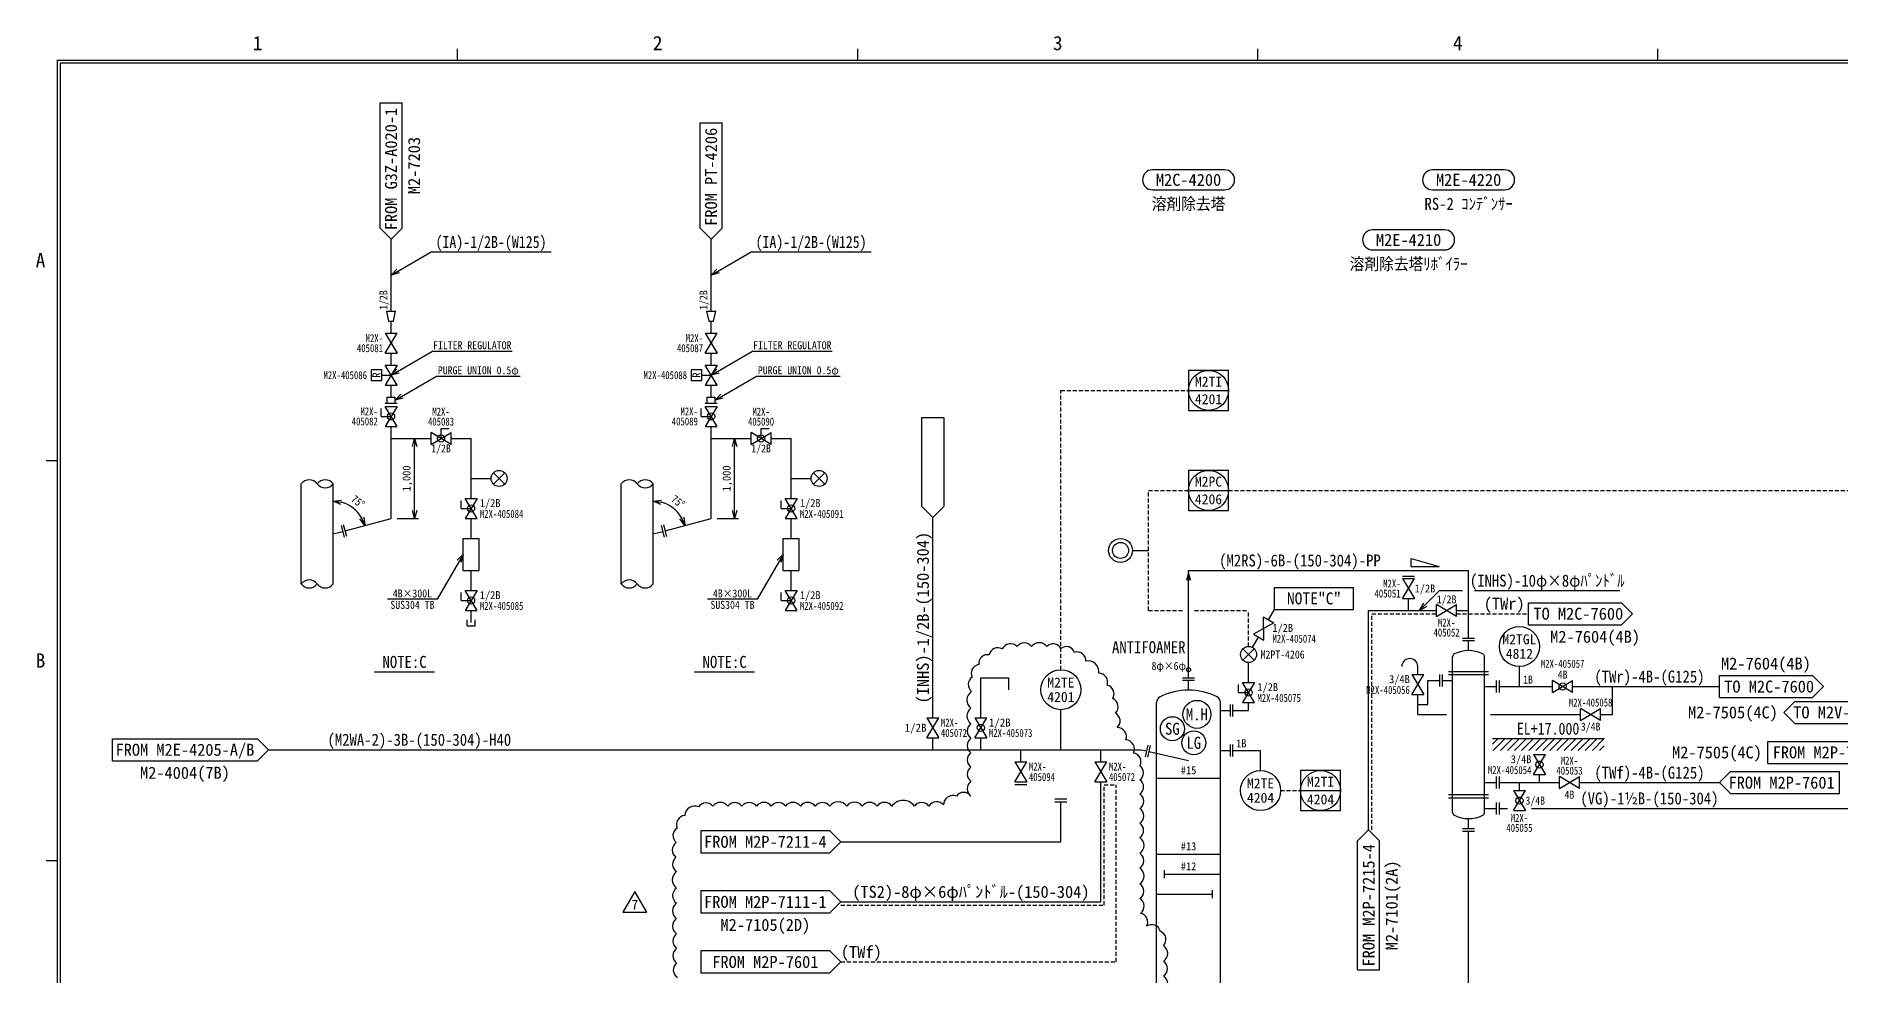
# Model space of a CAD drawing. Extents: x -5 to 813, y -6 to 574.
# Drawn here: x -5.4 to 445.8, y 339.2 to 574 of the extents above; entities that cross this region are included whole.
import ezdxf
from ezdxf.enums import TextEntityAlignment as Align

# ---------------------------------------------------------------- set-up
doc = ezdxf.new("R2010")
doc.units = 0
doc.header["$LTSCALE"] = 8
doc.header["$PDSIZE"] = 2
doc.linetypes.add('HIDDEN2', pattern=[0.1875, 0.125, -0.0625])
doc.layers.get('0').update_dxf_attribs({"linetype": 'CONTINUOUS'})
doc.layers.get('DEFPOINTS').update_dxf_attribs({"linetype": 'CONTINUOUS'})
for name, color, linetype in [('1', 7, 'CONTINUOUS'), ('10', 7, 'CONTINUOUS'), ('2', 7, 'CONTINUOUS'), ('4', 7, 'CONTINUOUS'), ('5', 7, 'CONTINUOUS'), ('6', 2, 'CONTINUOUS'), ('7', 7, 'CONTINUOUS'), ('9', 1, 'CONTINUOUS'), ('FRAME', 2, 'CONTINUOUS'), ('FRAME @ 1', 2, 'CONTINUOUS')]:
    doc.layers.add(name, color=color, linetype=linetype)
doc.styles.add('SMP-SET', font='')
doc.styles.get("Standard").update_dxf_attribs({"font": '', "width": 0.9})
doc.styles.get('SMP-SET').set_extended_font_data('MS Gothic')
doc.styles.get('STANDARD').set_extended_font_data('MS Gothic')
doc.dimstyles.get("Standard").update_dxf_attribs({"dimtxt": 2, "dimasz": 2, "dimexe": 1, "dimexo": 1, "dimgap": 1, "dimtad": 3, "dimdec": 1, "dimdsep": 46, "dimtxsty": 'STANDARD', "dimblk": 'OPEN30', "dimcen": 0.1, "dimclrd": 256, "dimclre": 256, "dimclrt": 256, "dimadec": 0, "dimazin": 0, "dimtfac": 1, "dimtdec": 1, "dimtmove": 0, "dimatfit": 0, "dimldrblk": 'OPEN30', "dimfxl": 1, "dimtvp": 1, "dimtolj": 1, "dimlwd": -1, "dimlwe": -1, "dimarcsym": 0})

# ---------------------------------------------------------------- blocks, each defined once
blk = doc.blocks.new('_Open30')
at = {"color": 0, "linetype": 'ByBlock', "lineweight": -2}
for p, q in [((-1, 0.27), (0, 0)), ((0, 0), (-1, -0.27)), ((0, 0), (-1, 0))]:
    blk.add_line(p, q, dxfattribs=at)
blk = doc.blocks.new('計測設備一般_現場')
at = {"layer": '2'}
blk.add_circle((625.98, 353.21), 5, dxfattribs=at)
for tag, p in [('TAG2', (625.98, 355.01)), ('TAG1', (625.98, 351.41))]:
    blk.add_attdef(tag, text='', height=2.5, dxfattribs=at).set_placement(p, align=Align.MIDDLE_CENTER)
blk = doc.blocks.new('機器番号')
at = {"layer": '1'}
blk.add_lwpolyline([(513.51, 189.04), (531.51, 189.04, 1), (531.51, 194.04), (513.51, 194.04, 1)], format="xyb", close=True, dxfattribs=at)
blk.add_attdef('EP-NO.', text='', height=3, dxfattribs=at).set_placement((522.51, 191.54), align=Align.MIDDLE_CENTER)
blk = doc.blocks.new('*D4')
at = {"layer": '7', "transparency": 16777216}
blk.add_arc((68.9, 449.62), 8.15, 29.09, 75.91, dxfattribs=at)
at = {"layer": 'DEFPOINTS', "color": 0, "transparency": 16777216}
for p in [(68.9, 462.12), (75.15, 454.86), (83.35, 453.49), (68.9, 449.62), (68.9, 437.12)]:
    blk.add_point(p, dxfattribs=at)
at = {"layer": '7', "transparency": 16777216, "xscale": 2, "yscale": 2, "zscale": 2}
for p, rotation in [((68.9, 457.77), 172.9549875401837), ((76.78, 451.73), 292.0450124598159)]:
    blk.add_blockref('_Open30', p, dxfattribs=dict(at, rotation=rotation))
at = {"layer": '7', "transparency": 16777216, "insert": (75.09, 457.68), "char_height": 2, "attachment_point": 5, "rotation": 322.5}
blk.add_mtext('\\A1;75°', dxfattribs=at)
blk = doc.blocks.new('CRT_計器室')
at = {"layer": '4'}
blk.add_line((520.83, 146.5), (530.83, 146.5), dxfattribs=at)
blk.add_lwpolyline([(520.83, 141.5), (530.83, 141.5), (530.83, 151.5), (520.83, 151.5)], close=True, dxfattribs=at)
blk.add_circle((525.83, 146.5), 5, dxfattribs=at)
for tag, p in [('TAG16', (525.83, 148.7)), ('TAG15', (525.83, 144.3))]:
    blk.add_attdef(tag, text='', height=2.5, dxfattribs=at).set_placement(p, align=Align.MIDDLE_CENTER)
blk = doc.blocks.new('*D5')
at = {"layer": '7', "transparency": 16777216}
blk.add_arc((148.9, 449.62), 8.15, 29.09, 75.91, dxfattribs=at)
at = {"layer": 'DEFPOINTS', "color": 0, "transparency": 16777216}
for p in [(148.9, 462.12), (155.15, 454.86), (163.35, 453.49), (148.9, 449.62), (148.9, 437.12)]:
    blk.add_point(p, dxfattribs=at)
at = {"layer": '7', "transparency": 16777216, "xscale": 2, "yscale": 2, "zscale": 2}
for p, rotation in [((148.9, 457.77), 172.9549875401837), ((156.78, 451.73), 292.0450124598159)]:
    blk.add_blockref('_Open30', p, dxfattribs=dict(at, rotation=rotation))
at = {"layer": '7', "transparency": 16777216, "insert": (155.09, 457.68), "char_height": 2, "attachment_point": 5, "rotation": 322.5}
blk.add_mtext('\\A1;75°', dxfattribs=at)
blk = doc.blocks.new('FRAME')
at = {"layer": 'FRAME', "color": 4}
for p, q in [((100, 568), (100, 570.84)), ((200, 568), (200, 570.84)), ((300, 568), (300, 570.84)), ((400, 568), (400, 570.84)), ((-2.84, 468), (0, 468)), ((-2.84, 368), (0, 368))]:
    blk.add_line(p, q, dxfattribs=at)
at = {"layer": 'FRAME', "color": 2}
for p, q in [((0, 568), (807.98, 568)), ((0, 0), (0, 568)), ((0.71, 567.29), (807.27, 567.29)), ((0.71, 0.71), (0.71, 567.29))]:
    blk.add_line(p, q, dxfattribs=at)
at = {"layer": 'FRAME', "color": 4, "style": 'SMP-SET'}
for s, p in [('1', (50, 572.26)), ('2', (150, 572.26)), ('3', (250, 572.26)), ('4', (350, 572.26)), ('A', (-4.26, 518)), ('B', (-4.26, 418))]:
    blk.add_text(s, height=3.55, dxfattribs=at).set_placement(p, align=Align.MIDDLE_CENTER)

msp = doc.modelspace()

# ---------------------------------------------------------------- hatches: boundary and pattern name
at = {"layer": '1'}
h = msp.add_hatch(dxfattribs=at)
h.set_pattern_fill('ANSI31', color=256, scale=10, style=0)
h.set_pattern_definition([(45, (-137.0249, 2.1172), (-0.8838835, 0.8838835), [])])
h.paths.add_polyline_path([(386.61, 398.49), (358.7, 398.49), (358.7, 395.49), (386.61, 395.49)])

# ---------------------------------------------------------------- linework, layer by layer
for p, q in [((60.9, 437.12), (60.9, 462.12)), ((68.9, 437.12), (68.9, 462.12)), ((140.9, 437.12), (140.9, 462.12)), ((148.9, 437.12), (148.9, 462.12)), ((71.71, 448.82), (70.93, 451.72)), ((151.71, 448.82), (150.93, 451.72)), ((68.9, 449.62), (71.32, 450.27)), ((148.9, 449.62), (151.32, 450.27)), ((304.2, 436.26), (323.95, 436.26)), ((304.2, 430.76), (304.2, 436.26)), ((323.95, 430.76), (323.95, 436.26)), ((304.2, 430.76), (323.95, 430.76)), ((351.2, 422.99), (354.2, 422.99)), ((352.7, 420.49), (352.7, 422.99)), ((79.23, 415.18), (94.23, 415.18)), ((159.23, 415.18), (174.23, 415.18)), ((347.7, 415.29), (357.7, 415.29)), ((348.7, 380.04), (348.7, 418.94)), ((356.7, 380.04), (356.7, 418.94)), ((281.2, 413.1), (284.2, 413.1)), ((282.7, 410.6), (282.7, 413.1)), ((346.2, 411.49), (346.2, 414.49)), ((346.2, 412.99), (348.7, 412.99)), ((347.7, 414.49), (357.7, 414.49)), ((356.7, 411.49), (359.7, 411.49)), ((359.7, 409.99), (359.7, 412.99)), ((274.7, 283.6), (274.7, 407.5)), ((290.7, 283.6), (290.7, 407.5)), ((293.2, 404), (293.2, 407)), ((290.7, 405.5), (293.2, 405.5)), ((293.2, 394), (293.2, 397)), ((358.7, 398.49), (386.61, 398.49)), ((273.07, 396.73), (272.42, 393.81)), ((272.74, 395.27), (282.7, 393.05)), ((290.7, 395.5), (293.2, 395.5)), ((274.7, 388.6), (290.7, 388.6)), ((359.7, 385.99), (359.7, 388.99)), ((347.7, 384.49), (357.7, 384.49)), ((347.7, 383.69), (357.7, 383.69)), ((356.7, 387.49), (359.7, 387.49)), ((356.7, 381.04), (359.7, 381.04)), ((359.7, 379.54), (359.7, 382.54)), ((351.2, 375.99), (354.2, 375.99)), ((352.7, 375.99), (352.7, 378.49)), ((274.7, 369.6), (290.7, 369.6)), ((276.7, 363.6), (276.7, 365.6)), ((276.7, 364.6), (290.7, 364.6)), ((274.7, 359.6), (288.7, 359.6)), ((288.7, 358.6), (288.7, 360.6))]:
    msp.add_line(p, q, dxfattribs=at)
for centre, radius in [((284.79, 404.54), 3.5), ((278.65, 400.96), 3), ((284, 397.44), 3)]:
    msp.add_circle(centre, radius, dxfattribs=at)
for centre, radius, start, end in [((62.9, 460.62), 2.5, 36.8699, 143.1301), ((66.9, 460.62), 2.5, 36.8699, 143.1301), ((66.9, 463.62), 2.5, 216.8699, 323.1301), ((142.9, 460.62), 2.5, 36.8699, 143.1301), ((146.9, 460.62), 2.5, 36.8699, 143.1301), ((146.9, 463.62), 2.5, 216.8699, 323.1301), ((62.9, 435.62), 2.5, 36.8699, 143.1301), ((142.9, 435.62), 2.5, 36.8699, 143.1301), ((62.9, 438.62), 2.5, 216.8699, 323.1301), ((66.9, 438.62), 2.5, 216.8699, 323.1301), ((142.9, 438.62), 2.5, 216.8699, 323.1301), ((146.9, 438.62), 2.5, 216.8699, 323.1301), ((349.5, 418.94), 0.8, 116.3878, 180), ((352.7, 412.49), 8, 63.6122, 116.3878), ((355.9, 418.94), 0.8, 0, 63.6122), ((282.7, 394.6), 16, 63.6122, 116.3878), ((276.3, 407.5), 1.6, 116.3878, 180), ((289.1, 407.5), 1.6, 0, 63.6122), ((349.5, 380.04), 0.8, 180, 243.6122), ((352.7, 386.49), 8, 243.6122, 296.3878), ((355.9, 380.04), 0.8, 296.3878, 0)]:
    msp.add_arc(centre, radius, start, end, dxfattribs=at)
at = {"layer": '2'}
for p, q in [((365.4, 411.49), (365.4, 416.49)), ((250.79, 395.7), (250.79, 405.7)), ((293.8, 394), (293.8, 397)), ((293.8, 395.5), (300.7, 395.5)), ((300.7, 390.5), (300.7, 395.5))]:
    msp.add_line(p, q, dxfattribs=at)
at = {"layer": '2', "linetype": 'HIDDEN2'}
msp.add_line((305.7, 385.5), (310.7, 385.5), dxfattribs=at)
at = {"layer": '4', "linetype": 'HIDDEN2'}
for p, q in [((250.79, 485.49), (282.7, 485.49)), ((250.79, 415.7), (250.79, 485.49)), ((272.7, 430.49), (272.7, 460.49)), ((272.7, 460.49), (282.7, 460.49)), ((292.7, 460.49), (664.2, 460.49)), ((272.7, 430.49), (281.2, 430.49)), ((284.2, 430.49), (297.7, 430.49)), ((297.7, 421.5), (297.7, 430.49))]:
    msp.add_line(p, q, dxfattribs=at)
at = {"layer": '4'}
for p, q in [((111.76, 464.9), (108.93, 462.08)), ((108.93, 464.9), (111.76, 462.08)), ((191.76, 464.9), (188.93, 462.08)), ((188.93, 464.9), (191.76, 462.08)), ((268.7, 445.49), (272.7, 445.49)), ((299.11, 420.92), (296.28, 418.09)), ((296.28, 420.92), (299.11, 418.09))]:
    msp.add_line(p, q, dxfattribs=at)
for centre, radius in [((110.35, 463.49), 2), ((190.35, 463.49), 2), ((265.7, 445.49), 3), ((265.7, 445.49), 2), ((297.7, 419.5), 2)]:
    msp.add_circle(centre, radius, dxfattribs=at)
at = {"layer": '5'}
for p, q in [((80.6, 526.04), (80.6, 557.29)), ((80.6, 557.29), (86.1, 557.29)), ((86.1, 526.04), (86.1, 557.29)), ((160.6, 526.04), (160.6, 552.29)), ((160.6, 552.29), (166.1, 552.29)), ((166.1, 526.04), (166.1, 552.29)), ((83.35, 523.29), (80.6, 526.04)), ((86.1, 526.04), (83.35, 523.29)), ((163.35, 523.29), (160.6, 526.04)), ((166.1, 526.04), (163.35, 523.29)), ((83.35, 505.29), (83.35, 523.29)), ((93.35, 520.06), (123.35, 520.06)), ((163.35, 505.29), (163.35, 523.29)), ((173.35, 520.06), (203.35, 520.06)), ((82.2, 505.29), (84.5, 505.29)), ((82.2, 505.29), (82.75, 502.79)), ((83.95, 502.79), (84.5, 505.29)), ((162.2, 505.29), (164.5, 505.29)), ((162.2, 505.29), (162.75, 502.79)), ((163.95, 502.79), (164.5, 505.29)), ((82.75, 502.79), (83.95, 502.79)), ((83.35, 499.79), (83.35, 502.79)), ((162.75, 502.79), (163.95, 502.79)), ((163.35, 499.79), (163.35, 502.79)), ((81.85, 499.79), (84.85, 499.79)), ((81.85, 499.79), (84.85, 494.79)), ((81.85, 494.79), (84.85, 499.79)), ((161.85, 499.79), (164.85, 499.79)), ((161.85, 499.79), (164.85, 494.79)), ((161.85, 494.79), (164.85, 499.79)), ((81.85, 494.79), (84.85, 494.79)), ((84.85, 486.79), (81.85, 491.79)), ((81.85, 491.79), (84.85, 491.79)), ((84.85, 491.79), (81.85, 486.79)), ((83.35, 491.79), (83.35, 494.79)), ((161.85, 494.79), (164.85, 494.79)), ((164.85, 486.79), (161.85, 491.79)), ((161.85, 491.79), (164.85, 491.79)), ((164.85, 491.79), (161.85, 486.79)), ((163.35, 491.79), (163.35, 494.79)), ((81.05, 489.29), (83.35, 489.29)), ((161.05, 489.29), (163.35, 489.29)), ((81.85, 486.79), (84.85, 486.79)), ((82.35, 483.79), (84.35, 483.79)), ((82.35, 482.29), (82.35, 483.79)), ((83.35, 483.79), (83.35, 486.79)), ((84.35, 482.29), (84.35, 483.79)), ((161.85, 486.79), (164.85, 486.79)), ((162.35, 483.79), (164.35, 483.79)), ((162.35, 482.29), (162.35, 483.79)), ((163.35, 483.79), (163.35, 486.79)), ((164.35, 482.29), (164.35, 483.79)), ((80.85, 478.99), (80.85, 480.99)), ((80.85, 478.99), (83.35, 478.99)), ((81.85, 482.29), (84.85, 482.29)), ((84.85, 476.49), (81.85, 481.49)), ((81.85, 481.49), (84.85, 481.49)), ((84.85, 481.49), (81.85, 476.49)), ((160.85, 478.99), (160.85, 480.99)), ((160.85, 478.99), (163.35, 478.99)), ((161.85, 482.29), (164.85, 482.29)), ((164.85, 476.49), (161.85, 481.49)), ((161.85, 481.49), (164.85, 481.49)), ((164.85, 481.49), (161.85, 476.49)), ((81.85, 476.49), (84.85, 476.49)), ((83.35, 473.49), (83.35, 476.49)), ((161.85, 476.49), (164.85, 476.49)), ((163.35, 473.49), (163.35, 476.49)), ((367.7, 432.44), (390.95, 432.44)), ((367.7, 426.94), (367.7, 432.44)), ((390.95, 432.44), (393.7, 429.69)), ((393.7, 429.69), (390.95, 426.94)), ((367.7, 426.94), (390.95, 426.94)), ((340, 414.49), (340, 416.49)), ((338.5, 414.49), (341.5, 414.49)), ((338.5, 414.49), (341.5, 409.49)), ((338.5, 409.49), (341.5, 414.49)), ((342.5, 406.99), (342.5, 412.99)), ((342.5, 412.99), (345.5, 412.99)), ((345.5, 411.49), (345.5, 414.49)), ((360.4, 409.99), (360.4, 412.99)), ((360.4, 411.49), (373.7, 411.49)), ((373.7, 409.99), (373.7, 412.99)), ((373.7, 409.99), (378.7, 412.99)), ((378.7, 409.99), (373.7, 412.99)), ((378.7, 409.99), (378.7, 412.99)), ((378.7, 411.49), (415.4, 411.49)), ((388.7, 404.49), (388.7, 411.49)), ((415.4, 414.24), (438.65, 414.24)), ((415.4, 408.74), (415.4, 414.24)), ((438.65, 414.24), (441.4, 411.49)), ((441.4, 411.49), (438.65, 408.74)), ((338.5, 409.49), (341.5, 409.49)), ((340, 404.49), (340, 409.49)), ((340, 406.99), (342.5, 406.99)), ((415.4, 408.74), (438.65, 408.74)), ((431.5, 405.04), (434.25, 407.79)), ((434.25, 407.79), (457.5, 407.79)), ((340, 404.49), (347.2, 404.49)), ((358.2, 404.49), (380.7, 404.49)), ((380.7, 402.99), (380.7, 405.99)), ((380.7, 402.99), (385.7, 405.99)), ((385.7, 402.99), (380.7, 405.99)), ((385.7, 402.99), (385.7, 405.99)), ((385.7, 404.49), (388.7, 404.49)), ((434.25, 402.29), (431.5, 405.04)), ((434.25, 402.29), (457.5, 402.29)), ((427.5, 397.79), (454.75, 397.79)), ((427.5, 392.29), (427.5, 397.79)), ((368.9, 394.49), (371.9, 394.49)), ((368.9, 394.49), (371.9, 389.49)), ((368.9, 389.49), (371.9, 394.49)), ((360.4, 385.99), (360.4, 388.99)), ((368.9, 389.49), (371.9, 389.49)), ((370.4, 387.49), (370.4, 389.49)), ((375.4, 385.99), (375.4, 388.99)), ((375.4, 385.99), (380.4, 388.99)), ((380.4, 385.99), (375.4, 388.99)), ((380.4, 385.99), (380.4, 388.99)), ((415.4, 387.49), (418.15, 390.24)), ((418.15, 390.24), (445.4, 390.24)), ((427.5, 392.29), (454.75, 392.29)), ((445.4, 384.74), (445.4, 390.24)), ((360.4, 387.49), (375.4, 387.49)), ((363.9, 385.49), (366.9, 385.49)), ((363.9, 385.49), (366.9, 380.49)), ((363.9, 380.49), (366.9, 385.49)), ((365.4, 385.49), (365.4, 387.49)), ((380.4, 387.49), (415.4, 387.49)), ((418.15, 384.74), (415.4, 387.49)), ((418.15, 384.74), (445.4, 384.74)), ((363.9, 380.49), (366.9, 380.49))]:
    msp.add_line(p, q, dxfattribs=at)
at = {"layer": '5', "linetype": 'HIDDEN2'}
for p, q in [((328.5, 375.7), (328.5, 429.69)), ((328.5, 429.69), (344.7, 429.69)), ((349.7, 429.69), (367.7, 429.69)), ((261.59, 356.9), (261.59, 386.9)), ((261.59, 386.9), (264.59, 386.9)), ((264.59, 342.7), (264.59, 386.9)), ((195.79, 356.9), (261.59, 356.9)), ((195.79, 342.7), (264.59, 342.7))]:
    msp.add_line(p, q, dxfattribs=at)
at = {"layer": '5'}
for points in [[(81.05, 490.64), (78.35, 490.64), (78.35, 487.94), (81.05, 487.94)], [(161.05, 490.64), (158.35, 490.64), (158.35, 487.94), (161.05, 487.94)], [(193.04, 345.45), (160.79, 345.45), (160.79, 339.95), (193.04, 339.95), (195.79, 342.7)]]:
    msp.add_lwpolyline(points, close=True, dxfattribs=at)
for centre in [(83.35, 478.99), (163.35, 478.99), (376.2, 411.49), (370.4, 391.99), (365.4, 382.99)]:
    msp.add_circle(centre, 0.9, dxfattribs=at)
msp.add_arc((338, 416.49), 2, 0, 180, dxfattribs=at)
at = {"layer": '6', "color": 7}
for p, q in [((93.35, 471.99), (93.35, 474.99)), ((93.35, 471.99), (98.35, 474.99)), ((98.35, 471.99), (93.35, 474.99)), ((95.85, 473.49), (95.85, 475.99)), ((95.85, 475.99), (97.85, 475.99)), ((98.35, 471.99), (98.35, 474.99)), ((173.35, 471.99), (173.35, 474.99)), ((173.35, 471.99), (178.35, 474.99)), ((178.35, 471.99), (173.35, 474.99)), ((175.85, 473.49), (175.85, 475.99)), ((175.85, 475.99), (177.85, 475.99)), ((178.35, 471.99), (178.35, 474.99)), ((100.85, 455.99), (100.85, 457.99)), ((100.85, 455.99), (103.35, 455.99)), ((104.85, 453.49), (101.85, 458.49)), ((101.85, 458.49), (104.85, 458.49)), ((104.85, 458.49), (101.85, 453.49)), ((180.85, 455.99), (180.85, 457.99)), ((180.85, 455.99), (183.35, 455.99)), ((184.85, 453.49), (181.85, 458.49)), ((181.85, 458.49), (184.85, 458.49)), ((184.85, 458.49), (181.85, 453.49)), ((72.29, 448.97), (71.51, 451.87)), ((101.85, 453.49), (104.85, 453.49)), ((152.29, 448.97), (151.51, 451.87)), ((181.85, 453.49), (184.85, 453.49)), ((101.35, 448.49), (105.35, 448.49)), ((101.35, 440.49), (101.35, 448.49)), ((105.35, 440.49), (105.35, 448.49)), ((181.35, 448.49), (185.35, 448.49)), ((181.35, 440.49), (181.35, 448.49)), ((185.35, 440.49), (185.35, 448.49)), ((338.37, 441.49), (338.37, 443.49)), ((338.37, 443.49), (345.37, 441.49)), ((101.35, 440.49), (105.35, 440.49)), ((181.35, 440.49), (185.35, 440.49)), ((336.2, 439.09), (339.2, 439.09)), ((336.2, 438.49), (339.2, 438.49)), ((336.2, 438.49), (339.2, 433.49)), ((336.2, 433.49), (339.2, 438.49)), ((338.37, 441.49), (345.37, 441.49)), ((100.85, 432.99), (100.85, 434.99)), ((104.85, 430.49), (101.85, 435.49)), ((101.85, 435.49), (104.85, 435.49)), ((104.85, 435.49), (101.85, 430.49)), ((180.85, 432.99), (180.85, 434.99)), ((184.85, 430.49), (181.85, 435.49)), ((181.85, 435.49), (184.85, 435.49)), ((184.85, 435.49), (181.85, 430.49)), ((336.2, 433.49), (339.2, 433.49)), ((100.85, 432.99), (103.35, 432.99)), ((101.85, 430.49), (104.85, 430.49)), ((180.85, 432.99), (183.35, 432.99)), ((181.85, 430.49), (184.85, 430.49)), ((301.5, 423.08), (301.4, 428.91)), ((301.4, 428.91), (304, 427.41)), ((344.7, 428.99), (344.7, 431.99)), ((344.7, 428.99), (349.7, 431.99)), ((349.7, 428.99), (344.7, 431.99)), ((349.7, 428.99), (349.7, 431.99)), ((102.35, 426.69), (102.35, 428.19)), ((102.35, 426.69), (104.35, 426.69)), ((104.35, 426.69), (104.35, 428.19)), ((304, 427.41), (298.9, 424.58)), ((298.9, 424.58), (301.5, 423.08)), ((351.2, 423.59), (354.2, 423.59)), ((281.2, 413.7), (284.2, 413.7)), ((295.2, 410), (295.2, 412)), ((299.2, 407.5), (296.2, 412.5)), ((296.2, 412.5), (299.2, 412.5)), ((299.2, 412.5), (296.2, 407.5)), ((293.8, 404), (293.8, 407)), ((295.2, 410), (297.7, 410)), ((296.2, 407.5), (299.2, 407.5)), ((217.29, 403.7), (220.29, 403.7)), ((217.29, 403.7), (220.29, 398.7)), ((217.29, 398.7), (220.29, 403.7)), ((229.29, 403.7), (232.29, 403.7)), ((229.29, 403.7), (232.29, 398.7)), ((229.29, 398.7), (232.29, 403.7)), ((13.71, 398.45), (49.96, 398.45)), ((13.71, 392.95), (13.71, 398.45)), ((52.71, 395.7), (49.96, 398.45)), ((217.29, 398.7), (220.29, 398.7)), ((229.29, 398.7), (232.29, 398.7)), ((13.71, 392.95), (49.96, 392.95)), ((49.96, 392.95), (52.71, 395.7)), ((239.29, 392.7), (242.29, 392.7)), ((239.29, 392.7), (242.29, 387.7)), ((239.29, 387.7), (242.29, 392.7)), ((259.29, 392.7), (262.29, 392.7)), ((259.29, 392.7), (262.29, 387.7)), ((259.29, 387.7), (262.29, 392.7)), ((272.48, 396.86), (271.83, 393.94)), ((239.29, 387.7), (242.29, 387.7)), ((239.29, 387), (242.29, 387)), ((259.29, 387.7), (262.29, 387.7)), ((249.29, 383.4), (252.29, 383.4)), ((249.29, 382.7), (252.29, 382.7)), ((360.4, 379.54), (360.4, 382.54)), ((327.7, 375.7), (324.95, 372.95)), ((330.45, 372.95), (327.7, 375.7)), ((351.2, 375.39), (354.2, 375.39)), ((324.95, 340.7), (324.95, 372.95)), ((330.45, 340.7), (330.45, 372.95)), ((324.95, 340.7), (330.45, 340.7))]:
    msp.add_line(p, q, dxfattribs=at)
at = {"layer": '6'}
for p, q in [((83.35, 473.49), (93.35, 473.49)), ((83.35, 453.49), (83.35, 473.49)), ((98.35, 473.49), (103.35, 473.49)), ((103.35, 458.49), (103.35, 473.49)), ((163.35, 453.49), (163.35, 473.49)), ((163.35, 473.49), (173.35, 473.49)), ((178.35, 473.49), (183.35, 473.49)), ((183.35, 458.49), (183.35, 473.49)), ((103.35, 463.49), (108.35, 463.49)), ((183.35, 463.49), (188.35, 463.49)), ((71.9, 450.42), (83.35, 453.49)), ((103.35, 448.49), (103.35, 453.49)), ((151.9, 450.42), (163.35, 453.49)), ((183.35, 448.49), (183.35, 453.49)), ((218.79, 403.7), (218.79, 453.7)), ((103.35, 435.49), (103.35, 440.49)), ((183.35, 435.49), (183.35, 440.49)), ((282.7, 440.49), (352.7, 440.49)), ((282.7, 413.7), (282.7, 440.49)), ((352.7, 423.59), (352.7, 440.49)), ((337.7, 430.49), (337.7, 433.49)), ((103.35, 427.49), (103.35, 430.49)), ((327.7, 430.49), (344.7, 430.49)), ((327.7, 375.7), (327.7, 430.49)), ((349.7, 430.49), (352.7, 430.49)), ((297.7, 412.5), (297.7, 417.5)), ((230.79, 403.7), (230.79, 413.7)), ((230.79, 413.7), (237.79, 413.7)), ((237.79, 410.7), (237.79, 413.7)), ((297.7, 405.5), (297.7, 407.5)), ((293.8, 405.5), (297.7, 405.5)), ((218.79, 395.7), (218.79, 398.7)), ((230.79, 395.7), (230.79, 398.7)), ((52.71, 395.7), (270.79, 395.7)), ((240.79, 392.7), (240.79, 395.7)), ((260.79, 392.7), (260.79, 395.7)), ((270.79, 395.7), (272.16, 395.4)), ((260.79, 357.7), (260.79, 387.7)), ((250.79, 372.7), (250.79, 382.7)), ((360.4, 381.04), (362.4, 381.04)), ((368.4, 381.04), (496.7, 381.04)), ((352.7, 327.04), (352.7, 375.39)), ((195.79, 372.7), (250.79, 372.7)), ((195.79, 357.7), (260.79, 357.7))]:
    msp.add_line(p, q, dxfattribs=at)
at = {"layer": '6', "color": 7}
for points in [[(216.04, 456.45), (216.04, 478.7), (221.54, 478.7), (221.54, 456.45), (218.79, 453.7)], [(193.04, 375.45), (160.79, 375.45), (160.79, 369.95), (193.04, 369.95), (195.79, 372.7)], [(193.04, 360.45), (160.79, 360.45), (160.79, 354.95), (193.04, 354.95), (195.79, 357.7)]]:
    msp.add_lwpolyline(points, close=True, dxfattribs=at)
at = {"layer": '6'}
for points in [[(302.7, 428.16), (304.2, 430.76)], [(298.7, 421.24), (300.2, 423.83)]]:
    msp.add_lwpolyline(points, dxfattribs=at)
at = {"layer": '6', "color": 7}
for centre, radius in [((95.85, 473.49), 0.9), ((175.85, 473.49), 0.9), ((103.35, 455.99), 0.9), ((183.35, 455.99), 0.9), ((103.35, 432.99), 0.9), ((183.35, 432.99), 0.9), ((282.7, 415.7), 0.5), ((297.7, 410), 0.9), ((230.79, 401.2), 0.9)]:
    msp.add_circle(centre, radius, dxfattribs=at)
msp.add_solid([(282.03, 437.99), (282.7, 440.49), (283.37, 437.99)], dxfattribs=at)
at = {"layer": '7'}
for p, q in [((89.23, 455.49), (89.23, 471.49)), ((169.23, 455.49), (169.23, 471.49)), ((84.85, 453.49), (90.23, 453.49)), ((164.85, 453.49), (170.23, 453.49))]:
    msp.add_line(p, q, dxfattribs=at)
for points in [[(341.86, 431.9), (345.4, 435.45), (351.2, 435.45)], [(354.2, 435.45), (390.51, 435.45)]]:
    msp.add_lwpolyline(points, dxfattribs=at)
at = {"layer": '9'}
msp.add_lwpolyline([(276.46, 335.27, 0.520567), (276.46, 339.21), (276.46, 339.21, 0.520567), (276.46, 342.84), (276.46, 342.84, 0.520567), (276.46, 346.78), (276.46, 346.78, 0.520567), (275.67, 350.33), (275.67, 350.33, 0.520567), (272.2, 351.59), (272.2, 351.59, 0.520567), (270.7, 354.82), (270.7, 354.82, 0.520567), (270.54, 358.53), (270.54, 358.53, 0.520567), (270.54, 362.19), (270.54, 362.19, 0.520567), (270.54, 366.13), (270.54, 366.13, 0.520567), (270.54, 369.84), (270.54, 369.84, 0.520567), (270.54, 373.78), (270.54, 373.78, 0.520567), (270.54, 377.33), (270.54, 377.33, 0.520567), (270.54, 381.04), (270.54, 381.04, 0.520567), (270.54, 384.66), (270.54, 384.66, 0.520567), (270.54, 388.21), (270.54, 388.21, 0.520567), (270.54, 391.72), (270.54, 391.72, 0.520567), (268.96, 394.87), (268.96, 394.87, 0.520567), (267.06, 398.18), (267.06, 398.18, 0.520567), (264.85, 401.27), (264.85, 401.27, 0.520567), (264.45, 404.82), (264.45, 404.82, 0.520567), (263.74, 408.53), (263.74, 408.53, 0.520567), (262.32, 411.84), (262.32, 411.84, 0.520567), (260.27, 414.84), (260.27, 414.84, 0.520567), (257.03, 417.83), (257.03, 417.83, 0.520567), (254.19, 420.04), (254.19, 420.04, 0.520567), (250.8, 420.99), (250.8, 420.99, 0.520567), (247.25, 421.46), (247.25, 421.46, 0.520567), (243.46, 421.46), (243.46, 421.46, 0.520567), (239.83, 421.46), (239.83, 421.46, 0.520567), (236.12, 420.91), (236.12, 420.91, 0.520567), (232.89, 419.41), (232.89, 419.41, 0.520567), (230.28, 416.96), (230.28, 416.96, 0.520567), (228.62, 413.81), (228.62, 413.81, 0.520567), (228.47, 410.26), (228.47, 410.26, 0.520567), (228.31, 406.08), (228.31, 406.08, 0.520567), (228.31, 402.22), (228.31, 402.22, 0.520567), (228.31, 398.54), (228.31, 398.54, 0.520567), (228.31, 394.92), (228.31, 394.92, 0.520567), (228.31, 391.37), (228.31, 391.37, 0.520567), (228.31, 387.82), (228.31, 387.82, 0.520567), (228.31, 384.11), (228.31, 384.11, 0.520567), (224.67, 384.11), (224.67, 384.11, 0.520567), (221.44, 381.91), (221.44, 381.91, 0.520567), (217.81, 381.59), (217.81, 381.59, 0.520567), (214.18, 381.59), (214.18, 381.59, 0.520567), (208.55, 381.59), (208.55, 381.59, 0.520567), (204.84, 381.59), (204.84, 381.59, 0.520567), (201.13, 381.59), (201.13, 381.59, 0.520567), (197.26, 381.59), (197.26, 381.59, 0.520567), (193, 381.59), (193, 381.59, 0.520567), (189.37, 381.59), (189.37, 381.59, 0.520567), (185.66, 381.59), (185.66, 381.59, 0.520567), (181.95, 381.59), (181.95, 381.59, 0.520567), (178.4, 381.59), (178.4, 381.59, 0.520567), (174.69, 381.59), (174.69, 381.59, 0.520567), (171.06, 381.59), (171.06, 381.59, 0.520567), (167.51, 381.59), (167.51, 381.59, 0.520567), (163.8, 381.59), (163.8, 381.59, 0.520567), (160.25, 381.42), (160.25, 381.42, 0.520567), (156.78, 379.29), (156.78, 379.29, 0.520567), (154.88, 376.13), (154.88, 376.13, 0.520567), (154.65, 372.51), (154.65, 372.51, 0.520567), (154.57, 368.8), (154.57, 368.8, 0.520567), (154.73, 365.25), (154.73, 365.25, 0.520567), (154.73, 361.15), (154.73, 361.15, 0.520567), (154.73, 357.37), (154.73, 357.37, 0.520567), (154.73, 353.54), (154.73, 353.54, 0.520567), (154.73, 349.71), (154.73, 349.71, 0.520567), (154.73, 346.08), (154.73, 346.08, 0.520567), (154.73, 342.45), (154.73, 342.45, 0.520567), (154.97, 338.82)], format="xyb", dxfattribs=at)
at = {"layer": '9', "color": 7}
msp.add_lwpolyline([(141.29, 355.11), (147.29, 355.11), (144.29, 360.3)], close=True, dxfattribs=at)

# ---------------------------------------------------------------- block references
at = {"layer": '1'}
for p, values in [((-239.81, 346.55), {'EP-NO.': 'M2C-4200'}), ((-169.81, 346.55), {'EP-NO.': 'M2E-4220'}), ((-184.81, 331.55), {'EP-NO.': 'M2E-4210'})]:
    msp.add_blockref('機器番号', p, dxfattribs=at).add_auto_attribs(values)
at = {"layer": '2'}
for p, values in [((-260.58, 68.28), {'TAG2': 'M2TGL', 'TAG1': '4812'}), ((-375.19, 57.49), {'TAG2': 'M2TE', 'TAG1': '4201'}), ((-325.28, 32.29), {'TAG2': 'M2TE', 'TAG1': '4204'})]:
    msp.add_blockref('計測設備一般_現場', p, dxfattribs=at).add_auto_attribs(values)
at = {"layer": '4'}
for p, values in [((-238.14, 338.99), {'TAG16': 'M2TI', 'TAG15': '4201'}), ((-238.14, 313.99), {'TAG16': 'M2PC', 'TAG15': '4206'}), ((-210.14, 239), {'TAG16': 'M2TI', 'TAG15': '4204'})]:
    msp.add_blockref('CRT_計器室', p, dxfattribs=at).add_auto_attribs(values)
at = {"layer": '7'}
for p, xscale, yscale, zscale, rotation in [((89.23, 473.49), 2, 2, 2, 90), ((169.23, 473.49), 2, 2, 2, 90), ((89.23, 453.49), 2, 2, 2, 270), ((169.23, 453.49), 2, 2, 2, 270), ((340.44, 430.49), 2.000000000000001, 2.000000000000001, 2.000000000000001, 224.9999999999998)]:
    msp.add_blockref('_Open30', p, dxfattribs=dict(at, xscale=xscale, yscale=yscale, zscale=zscale, rotation=rotation))
at = {"layer": 'FRAME @ 1'}
msp.add_blockref('FRAME', (0, 0), dxfattribs=at)

# ---------------------------------------------------------------- texts
at = {"layer": '1'}
for s, height, width, p in [('溶剤除去塔', 3, 0.9, (282.7, 532.09)), ('RS-2 ｺﾝﾃﾞﾝｻｰ', 3, 0.9, (352.7, 532.09)), ('溶剤除去塔ﾘﾎﾞｲﾗｰ', 3, 0.9, (337.7, 517.09)), ('NOTE"C"', 3, 0.95, (314.07, 433.51)), ('NOTE:C', 3, 0.9, (86.73, 417.66)), ('NOTE:C', 3, 0.9, (166.73, 417.66)), ('M.H', 3, 0.9, (284.79, 404.54)), ('SG', 3, 0.9, (278.65, 400.96)), ('EL+17.000', 3, 0.85, (372.57, 400.97)), ('LG', 3, 0.9, (284, 397.44)), ('#15', 2, 0.95, (282.7, 390.59)), ('#13', 2, 0.95, (282.7, 371.59)), ('#12', 2, 0.95, (282.7, 366.59))]:
    msp.add_text(s, height=height, dxfattribs=dict(at, width=width)).set_placement(p, align=Align.MIDDLE_CENTER)
at = {"layer": '10', "width": 0.8}
for s, p in [('405081', (81.35, 496.04)), ('M2X-', (81.35, 498.54)), ('405087', (161.35, 496.04)), ('M2X-', (161.35, 498.54)), ('M2X-405086', (77.35, 489.29)), ('M2X-405088', (157.35, 489.29)), ('405082', (80.05, 477.74)), ('M2X-', (80.05, 480.24)), ('405089', (160.05, 477.74)), ('M2X-', (160.05, 480.24)), ('M2X-', (335.7, 437.24)), ('405051', (335.7, 434.74)), ('M2X-405056', (338, 410.64)), ('M2X-405054', (368.4, 390.64))]:
    msp.add_text(s, height=2, dxfattribs=at).set_placement(p, align=Align.MIDDLE_RIGHT)
for s, p in [('405083', (95.85, 477.69)), ('M2X-', (95.85, 480.19)), ('405090', (175.85, 477.69)), ('M2X-', (175.85, 480.19)), ('405052', (347.2, 424.99)), ('M2X-', (347.2, 427.49)), ('M2X-405057', (376.2, 417.19)), ('M2X-405058', (383.2, 407.49)), ('M2X-', (377.9, 392.99)), ('405053', (377.9, 390.49)), ('M2X-', (365.4, 378.69)), ('405055', (365.4, 376.19))]:
    msp.add_text(s, height=2, dxfattribs=at).set_placement(p, align=Align.MIDDLE_CENTER)
for s, p in [('M2X-405084', (105.55, 454.64)), ('M2X-405091', (185.55, 454.64)), ('M2X-405085', (105.55, 431.64)), ('M2X-405092', (185.55, 431.64)), ('M2X-405074', (303.65, 423.45)), ('M2X-405075', (299.9, 408.65)), ('M2X-', (220.79, 402.5)), ('405072', (220.79, 399.9)), ('M2X-405073', (232.79, 399.9)), ('M2X-', (242.79, 391.5)), ('M2X-', (262.79, 391.5)), ('405094', (242.79, 388.9)), ('405072', (262.79, 388.9))]:
    msp.add_text(s, height=2, dxfattribs=at).set_placement(p, align=Align.MIDDLE_LEFT)
at = {"layer": '2'}
for width, p in [(0.9, (366.32, 413.24)), (0.95, (294.6, 397.3))]:
    msp.add_text('1B', height=2, dxfattribs=dict(at, width=width)).set_placement(p, align=Align.MIDDLE_LEFT)
at = {"layer": '4', "width": 0.9}
msp.add_text('M2PT-4206', height=2, dxfattribs=at).set_placement((300.7, 419.5), align=Align.MIDDLE_LEFT)
at = {"layer": '5'}
for s, p in [('FROM G3Z-A020-1', (83.35, 556.09)), ('FROM PT-4206', (163.35, 551.09))]:
    msp.add_text(s, height=3, rotation=90, dxfattribs=at).set_placement(p, align=Align.MIDDLE_RIGHT)
for s, height, p in [('M2-7203', 3, (89.1, 541.66)), ('R', 2, (79.7, 489.29)), ('R', 2, (159.7, 489.29))]:
    msp.add_text(s, height=height, rotation=90, dxfattribs=at).set_placement(p, align=Align.MIDDLE_CENTER)
for s, height, width, p in [('(IA)-1/2B-(W125)', 3, 0.85, (108.35, 522.56)), ('(IA)-1/2B-(W125)', 3, 0.85, (188.35, 522.56)), ('FILTER REGULATOR', 2, 0.9, (103.66, 496.76)), ('FILTER REGULATOR', 2, 0.9, (183.66, 496.76)), ('PURGE UNION 0.5φ', 2, 0.9, (105.16, 490.51)), ('PURGE UNION 0.5φ', 2, 0.9, (185.16, 490.51)), ('4B', 2, 0.9, (376.2, 414.49)), ('(TWr)-4B-(G125)', 3, 0.9, (397.9, 413.99)), ('3/4B', 2, 0.9, (383.2, 401.49)), ('(TWf)-4B-(G125)', 3, 0.9, (397.9, 389.99)), ('4B', 2, 0.9, (377.9, 384.49))]:
    msp.add_text(s, height=height, dxfattribs=dict(at, width=width)).set_placement(p, align=Align.MIDDLE_CENTER)
at = {"layer": '5', "width": 0.9}
for p in [(81.45, 508.05), (161.45, 508.05)]:
    msp.add_text('1/2B', height=2, rotation=90, dxfattribs=at).set_placement(p, align=Align.MIDDLE_CENTER)
at = {"layer": '5'}
for s, p in [('(TWr)', (366.7, 432.19)), ('M2-7505(4C)', (430, 405.04)), ('TO M2V-7402', (456.3, 405.04)), ('M2-7505(4C)', (426, 395.04)), ('FROM M2P-7601', (444.2, 387.49))]:
    msp.add_text(s, height=3, dxfattribs=at).set_placement(p, align=Align.MIDDLE_RIGHT)
for s, p in [('TO M2C-7600', (368.9, 429.69)), ('TO M2C-7600', (416.6, 411.49)), ('FROM M2P-7401', (428.7, 395.04)), ('(TWf)', (195.79, 345.2))]:
    msp.add_text(s, height=3, dxfattribs=at).set_placement(p, align=Align.MIDDLE_LEFT)
for s, p in [('M2-7604(4B)', (384.32, 423.94)), ('M2-7604(4B)', (427.02, 417.24)), ('FROM M2P-7601', (176.92, 342.7))]:
    msp.add_text(s, height=3, dxfattribs=at).set_placement(p, align=Align.MIDDLE_CENTER)
at = {"layer": '5', "width": 0.9}
msp.add_text('3/4B', height=2, dxfattribs=at).set_placement((366.9, 382.99), align=Align.MIDDLE_LEFT)
at = {"layer": '7', "width": 0.9}
for s, height, p in [('1/2B', 2, (95.85, 470.99)), ('1/2B', 2, (175.85, 470.99)), ('(M2RS)-6B-(150-304)-PP', 3, (310.54, 442.99)), ('(INHS)-10φ×8φﾊﾟﾝﾄﾞﾙ', 3, (372.35, 437.95)), ('4B×300L', 2, (88.7, 434.75)), ('4B×300L', 2, (168.7, 434.75)), ('1/2B', 2, (347.2, 433.29)), ('SUS304 TB', 2, (88.7, 431.9)), ('SUS304 TB', 2, (168.7, 431.9)), ('ANTIFOAMER', 3, (272.75, 421.33)), ('(M2WA-2)-3B-(150-304)-H40', 3, (90.43, 398.2)), ('(VG)-1½B-(150-304)', 3, (397.9, 383.54))]:
    msp.add_text(s, height=height, dxfattribs=at).set_placement(p, align=Align.MIDDLE_CENTER)
at = {"layer": '7', "width": 0.95}
for p in [(87.23, 463.49), (167.23, 463.49)]:
    msp.add_text('1,000', height=2, rotation=90, dxfattribs=at).set_placement(p, align=Align.MIDDLE_CENTER)
for p in [(105.55, 457.34), (185.55, 457.34), (105.55, 434.34), (185.55, 434.34), (339.2, 435.99), (303.65, 426.15), (299.9, 411.35)]:
    msp.add_text('1/2B', height=2, dxfattribs=at).set_placement(p, align=Align.MIDDLE_LEFT)
at = {"layer": '7'}
for s, p in [('(INHS)-1/2B-(150-304)', (216.29, 428.7)), ('FROM M2P-7215-4', (327.7, 356.83)), ('M2-7101(2A)', (333.45, 356.83))]:
    msp.add_text(s, height=3, rotation=90, dxfattribs=at).set_placement(p, align=Align.MIDDLE_CENTER)
for s, width, p in [('8φ×6φ', 0.9, (282.06, 416.66)), ('3/4B', 0.95, (338, 413.34)), ('3/4B', 0.95, (368.4, 393.34))]:
    msp.add_text(s, height=2, dxfattribs=dict(at, width=width)).set_placement(p, align=Align.MIDDLE_RIGHT)
msp.add_text('1/2B', height=2, dxfattribs=at).set_placement((217.19, 401.2), align=Align.MIDDLE_RIGHT)
msp.add_text('1/2B', height=2, dxfattribs=at).set_placement((232.79, 402.5), align=Align.MIDDLE_LEFT)
for s, p in [('FROM M2E-4205-A/B', (31.84, 395.7)), ('M2-4004(7B)', (31.84, 389.95)), ('FROM M2P-7211-4', (176.92, 372.7)), ('(TS2)-8φ×6φﾊﾟﾝﾄﾞﾙ-(150-304)', (228.29, 360.2)), ('FROM M2P-7111-1', (176.92, 357.7)), ('M2-7105(2D)', (176.92, 351.95))]:
    msp.add_text(s, height=3, dxfattribs=at).set_placement(p, align=Align.MIDDLE_CENTER)
at = {"layer": '9', "color": 7}
msp.add_text('7', height=2.5, dxfattribs=at).set_placement((144.29, 357.01), align=Align.MIDDLE_CENTER)

# ---------------------------------------------------------------- dimensions: what is measured, and where the dimension line sits
at = {"layer": '7'}
for base, line1, line2, picture, middle in [((75.15, 454.86), ((68.9, 462.12), (68.9, 437.12)), ((68.9, 449.62), (83.35, 453.49)), '*D4', (75.09, 457.68)), ((155.15, 454.86), ((148.9, 462.12), (148.9, 437.12)), ((148.9, 449.62), (163.35, 453.49)), '*D5', (155.09, 457.68))]:
    dim = msp.add_angular_dim_2l(base=base, line1=line1, line2=line2, dimstyle='STANDARD', dxfattribs=at)
    dim.commit()
    dim.dimension.update_dxf_attribs({"geometry": picture, "text_midpoint": middle})

# ---------------------------------------------------------------- leaders
at = {"layer": '5'}
for points in [[(83.35, 514.29), (93.35, 520.06)], [(163.35, 514.29), (173.35, 520.06)]]:
    msp.add_leader(points, dimstyle='STANDARD', dxfattribs=at)
for points in [[(83.35, 489.29), (93.71, 495.27), (113.61, 495.27)], [(163.35, 489.29), (173.71, 495.27), (193.61, 495.27)], [(84.35, 483.04), (94.71, 489.02), (115.61, 489.02)], [(164.35, 483.04), (174.71, 489.02), (195.61, 489.02)]]:
    msp.add_leader(points, dimstyle='STANDARD', override={"dimgap": 0.1, "dimtad": 0}, dxfattribs=at)
at = {"layer": '7'}
for points in [[(101.35, 444.49), (94.9, 433.32), (82.49, 433.32)], [(181.35, 444.49), (174.9, 433.32), (162.49, 433.32)]]:
    msp.add_leader(points, dimstyle='STANDARD', override={"dimgap": 0.1, "dimtad": 0}, dxfattribs=at)

doc.saveas('drawing.dxf')
